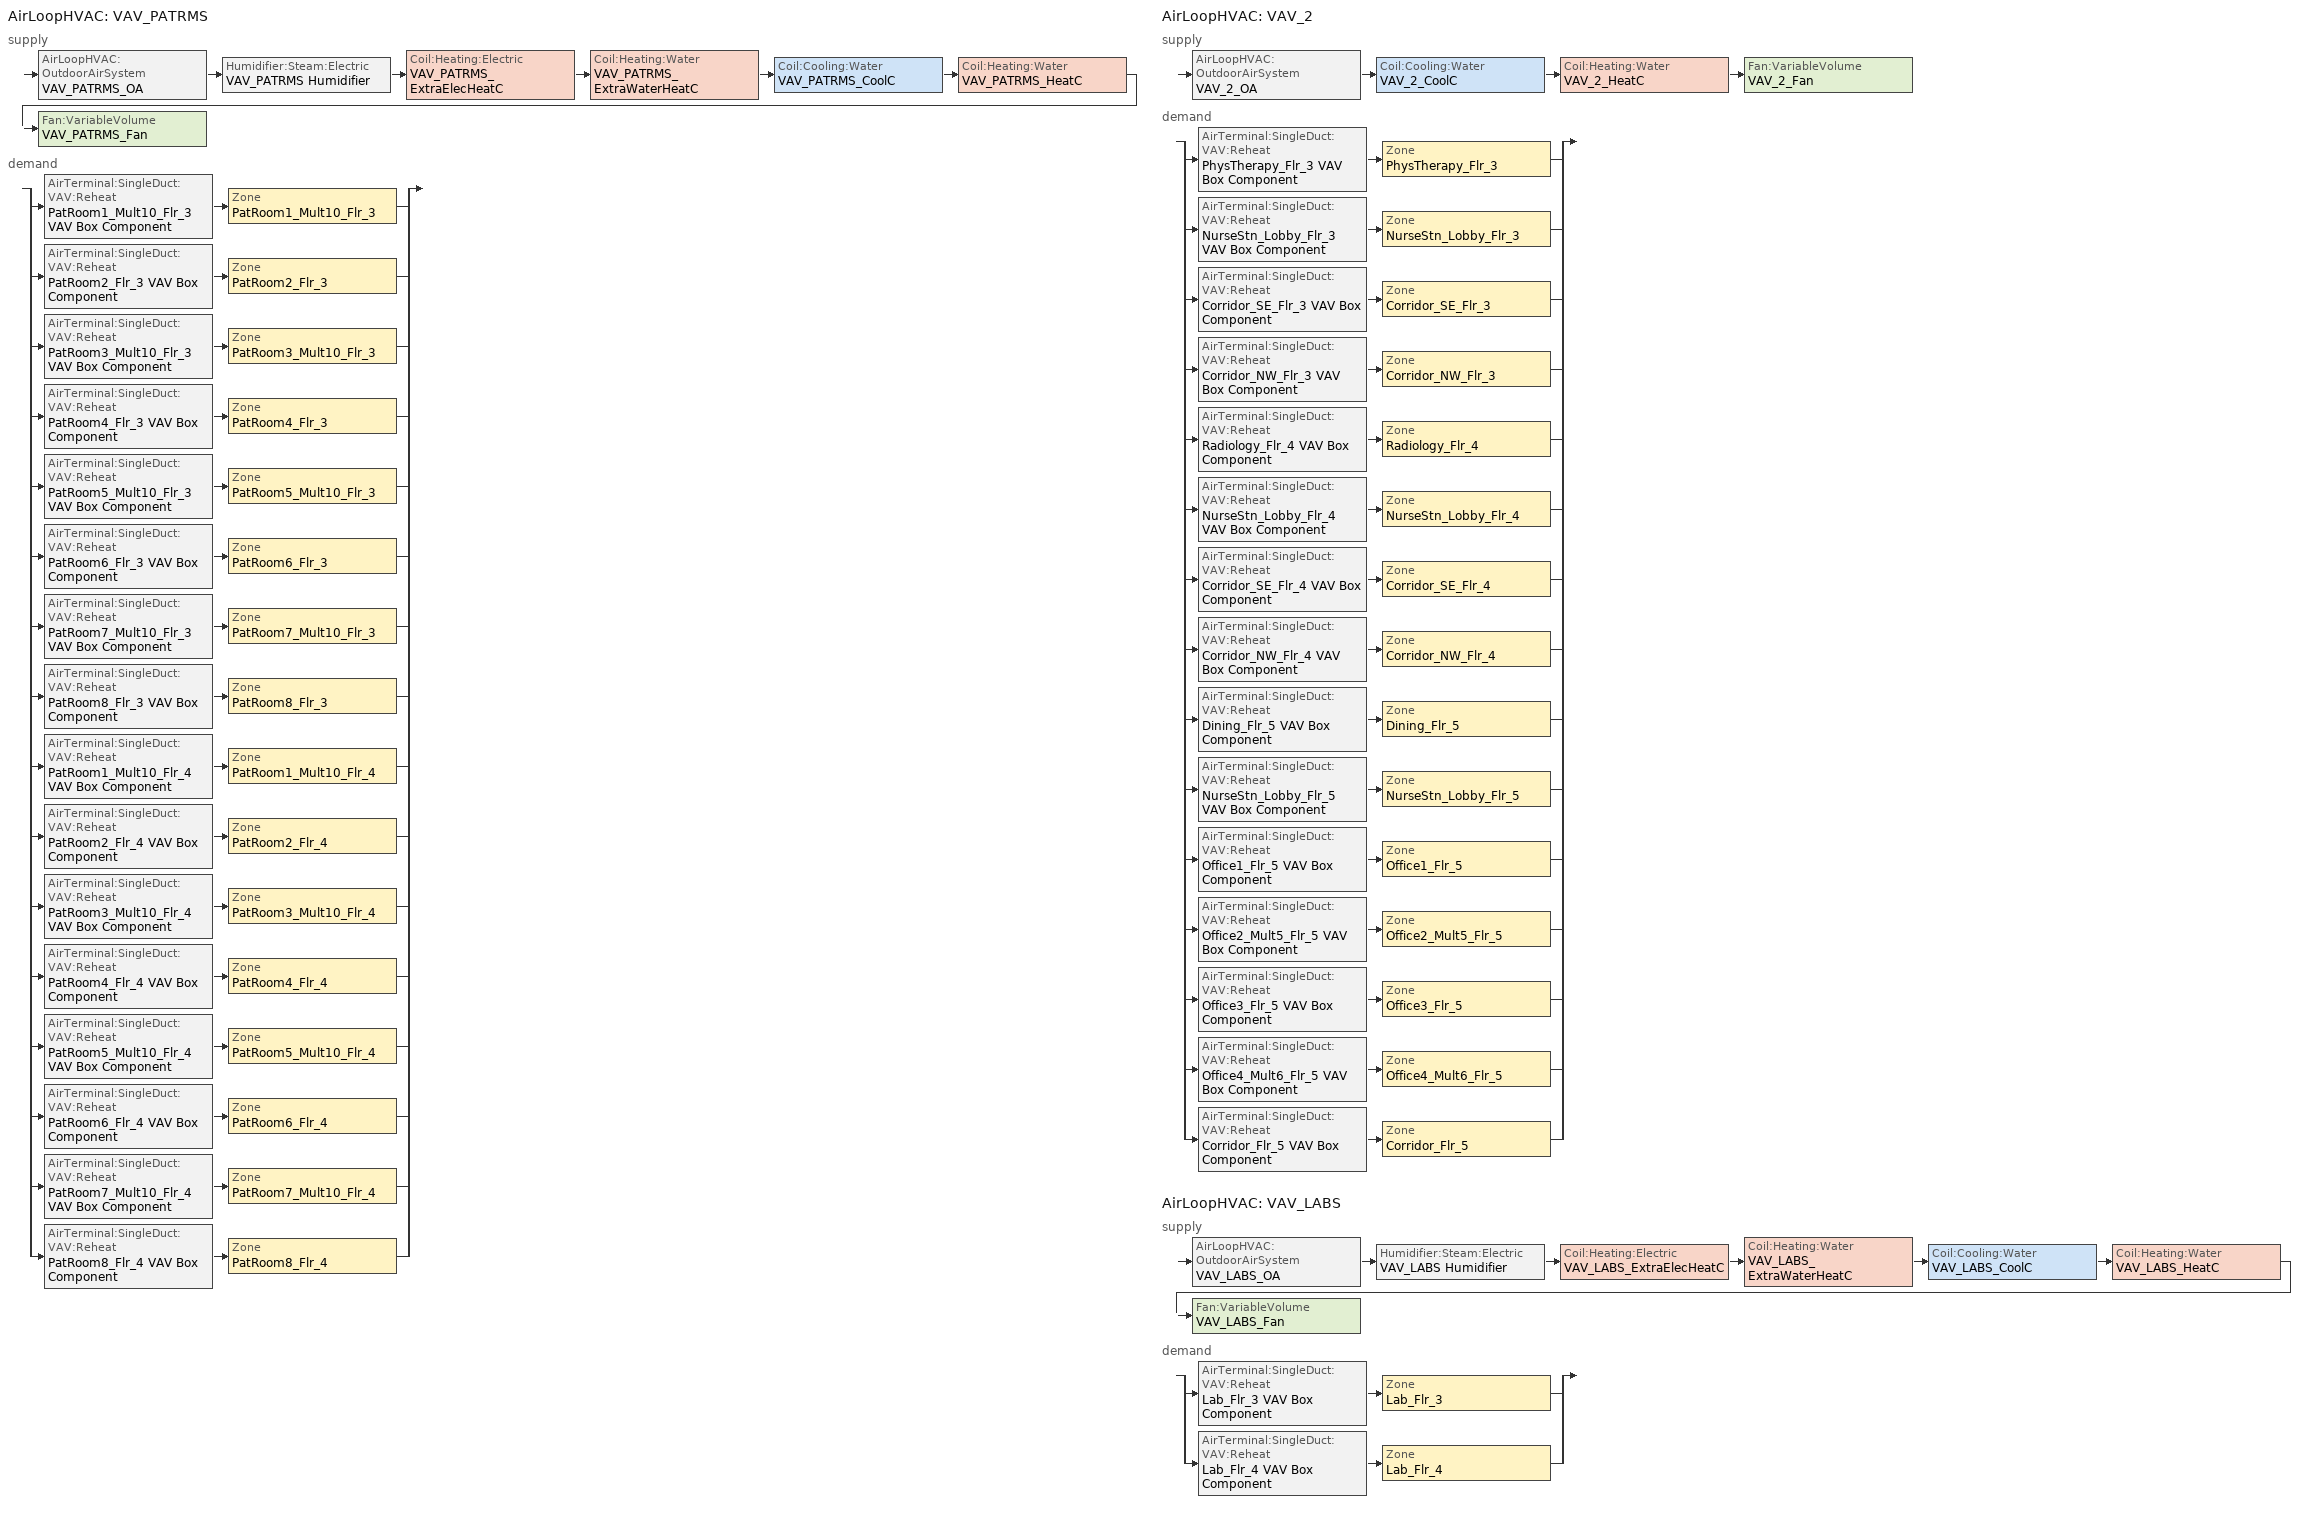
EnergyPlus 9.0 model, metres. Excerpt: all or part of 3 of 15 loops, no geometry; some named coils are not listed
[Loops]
AirLoopHVAC 'VAV_PATRMS'
 supply: AirLoopHVAC:OutdoorAirSystem 'VAV_PATRMS_OA' > Humidifier:Steam:Electric 'VAV_PATRMS Humidifier' > Coil:Heating:Electric 'VAV_PATRMS_ExtraElecHeatC' > Coil:Heating:Water 'VAV_PATRMS_ExtraWaterHeatC' > Coil:Cooling:Water 'VAV_PATRMS_CoolC' > Coil:Heating:Water 'VAV_PATRMS_HeatC' > Fan:VariableVolume 'VAV_PATRMS_Fan'
 demand: split
  | AirTerminal:SingleDuct:VAV:Reheat 'PatRoom1_Mult10_Flr_3 VAV Box Component' > Zone 'PatRoom1_Mult10_Flr_3'
  | AirTerminal:SingleDuct:VAV:Reheat 'PatRoom2_Flr_3 VAV Box Component' > Zone 'PatRoom2_Flr_3'
  | AirTerminal:SingleDuct:VAV:Reheat 'PatRoom3_Mult10_Flr_3 VAV Box Component' > Zone 'PatRoom3_Mult10_Flr_3'
  | AirTerminal:SingleDuct:VAV:Reheat 'PatRoom4_Flr_3 VAV Box Component' > Zone 'PatRoom4_Flr_3'
  | AirTerminal:SingleDuct:VAV:Reheat 'PatRoom5_Mult10_Flr_3 VAV Box Component' > Zone 'PatRoom5_Mult10_Flr_3'
  | AirTerminal:SingleDuct:VAV:Reheat 'PatRoom6_Flr_3 VAV Box Component' > Zone 'PatRoom6_Flr_3'
  | AirTerminal:SingleDuct:VAV:Reheat 'PatRoom7_Mult10_Flr_3 VAV Box Component' > Zone 'PatRoom7_Mult10_Flr_3'
  | AirTerminal:SingleDuct:VAV:Reheat 'PatRoom8_Flr_3 VAV Box Component' > Zone 'PatRoom8_Flr_3'
  | AirTerminal:SingleDuct:VAV:Reheat 'PatRoom1_Mult10_Flr_4 VAV Box Component' > Zone 'PatRoom1_Mult10_Flr_4'
  | AirTerminal:SingleDuct:VAV:Reheat 'PatRoom2_Flr_4 VAV Box Component' > Zone 'PatRoom2_Flr_4'
  | AirTerminal:SingleDuct:VAV:Reheat 'PatRoom3_Mult10_Flr_4 VAV Box Component' > Zone 'PatRoom3_Mult10_Flr_4'
  | AirTerminal:SingleDuct:VAV:Reheat 'PatRoom4_Flr_4 VAV Box Component' > Zone 'PatRoom4_Flr_4'
  | AirTerminal:SingleDuct:VAV:Reheat 'PatRoom5_Mult10_Flr_4 VAV Box Component' > Zone 'PatRoom5_Mult10_Flr_4'
  | AirTerminal:SingleDuct:VAV:Reheat 'PatRoom6_Flr_4 VAV Box Component' > Zone 'PatRoom6_Flr_4'
  | AirTerminal:SingleDuct:VAV:Reheat 'PatRoom7_Mult10_Flr_4 VAV Box Component' > Zone 'PatRoom7_Mult10_Flr_4'
  | AirTerminal:SingleDuct:VAV:Reheat 'PatRoom8_Flr_4 VAV Box Component' > Zone 'PatRoom8_Flr_4'
AirLoopHVAC 'VAV_2'
 supply: AirLoopHVAC:OutdoorAirSystem 'VAV_2_OA' > Coil:Cooling:Water 'VAV_2_CoolC' > Coil:Heating:Water 'VAV_2_HeatC' > Fan:VariableVolume 'VAV_2_Fan'
 demand: split
  | AirTerminal:SingleDuct:VAV:Reheat 'PhysTherapy_Flr_3 VAV Box Component' > Zone 'PhysTherapy_Flr_3'
  | AirTerminal:SingleDuct:VAV:Reheat 'NurseStn_Lobby_Flr_3 VAV Box Component' > Zone 'NurseStn_Lobby_Flr_3'
  | AirTerminal:SingleDuct:VAV:Reheat 'Corridor_SE_Flr_3 VAV Box Component' > Zone 'Corridor_SE_Flr_3'
  | AirTerminal:SingleDuct:VAV:Reheat 'Corridor_NW_Flr_3 VAV Box Component' > Zone 'Corridor_NW_Flr_3'
  | AirTerminal:SingleDuct:VAV:Reheat 'Radiology_Flr_4 VAV Box Component' > Zone 'Radiology_Flr_4'
  | AirTerminal:SingleDuct:VAV:Reheat 'NurseStn_Lobby_Flr_4 VAV Box Component' > Zone 'NurseStn_Lobby_Flr_4'
  | AirTerminal:SingleDuct:VAV:Reheat 'Corridor_SE_Flr_4 VAV Box Component' > Zone 'Corridor_SE_Flr_4'
  | AirTerminal:SingleDuct:VAV:Reheat 'Corridor_NW_Flr_4 VAV Box Component' > Zone 'Corridor_NW_Flr_4'
  | AirTerminal:SingleDuct:VAV:Reheat 'Dining_Flr_5 VAV Box Component' > Zone 'Dining_Flr_5'
  | AirTerminal:SingleDuct:VAV:Reheat 'NurseStn_Lobby_Flr_5 VAV Box Component' > Zone 'NurseStn_Lobby_Flr_5'
  | AirTerminal:SingleDuct:VAV:Reheat 'Office1_Flr_5 VAV Box Component' > Zone 'Office1_Flr_5'
  | AirTerminal:SingleDuct:VAV:Reheat 'Office2_Mult5_Flr_5 VAV Box Component' > Zone 'Office2_Mult5_Flr_5'
  | AirTerminal:SingleDuct:VAV:Reheat 'Office3_Flr_5 VAV Box Component' > Zone 'Office3_Flr_5'
  | AirTerminal:SingleDuct:VAV:Reheat 'Office4_Mult6_Flr_5 VAV Box Component' > Zone 'Office4_Mult6_Flr_5'
  | AirTerminal:SingleDuct:VAV:Reheat 'Corridor_Flr_5 VAV Box Component' > Zone 'Corridor_Flr_5'
AirLoopHVAC 'VAV_LABS'
 supply: AirLoopHVAC:OutdoorAirSystem 'VAV_LABS_OA' > Humidifier:Steam:Electric 'VAV_LABS Humidifier' > Coil:Heating:Electric 'VAV_LABS_ExtraElecHeatC' > Coil:Heating:Water 'VAV_LABS_ExtraWaterHeatC' > Coil:Cooling:Water 'VAV_LABS_CoolC' > Coil:Heating:Water 'VAV_LABS_HeatC' > Fan:VariableVolume 'VAV_LABS_Fan'
 demand: split
  | AirTerminal:SingleDuct:VAV:Reheat 'Lab_Flr_3 VAV Box Component' > Zone 'Lab_Flr_3'
  | AirTerminal:SingleDuct:VAV:Reheat 'Lab_Flr_4 VAV Box Component' > Zone 'Lab_Flr_4'
[Sizing:Zone] Zone Cooling Design Supply Air Temperature Input Method=SupplyAirTemperature; Zone Cooling Design Supply Air Temperature {C}=12.8; Zone Heating Design Supply Air Temperature Input Method=SupplyAirTemperature; Zone Heating Design Supply Air Temperature {C}=40; Zone Cooling Design Supply Air Humidity Ratio {kgWater/kgDryAir}=0.0085; Zone Heating Design Supply Air Humidity Ratio {kgWater/kgDryAir}=0.008; Cooling Design Air Flow Rate {m3/s}=0; Cooling Minimum Air Flow {m3/s}=0; Cooling Minimum Air Flow Fraction=0; Heating Design Air Flow Method=DesignDay; Heating Design Air Flow Rate {m3/s}=0
Name | Design Specification Outdoor Air Object | Cooling Design Air Flow Method | Cooling Minimum Air Flow per Zone Floor Area {m3/s-m2} | Design Specification Zone Air Distribution Object
PatRoom1_Mult10_Flr_3 | SZ DSOA PatRoom1_Mult10_Flr_3 | DesignDayWithLimit | 0.00711111
PatRoom2_Flr_3 | SZ DSOA PatRoom2_Flr_3 | DesignDayWithLimit | 0.00711111
PatRoom3_Mult10_Flr_3 | SZ DSOA PatRoom3_Mult10_Flr_3 | DesignDayWithLimit | 0.00711111
PatRoom4_Flr_3 | SZ DSOA PatRoom4_Flr_3 | DesignDayWithLimit | 0.00711111
PatRoom5_Mult10_Flr_3 | SZ DSOA PatRoom5_Mult10_Flr_3 | DesignDayWithLimit | 0.00711111
PhysTherapy_Flr_3 | SZ DSOA PhysTherapy_Flr_3 | DesignDay |  | VAV_Zone_AirDistribution
PatRoom6_Flr_3 | SZ DSOA PatRoom6_Flr_3 | DesignDayWithLimit | 0.00711111
PatRoom7_Mult10_Flr_3 | SZ DSOA PatRoom7_Mult10_Flr_3 | DesignDayWithLimit | 0.00711111
PatRoom8_Flr_3 | SZ DSOA PatRoom8_Flr_3 | DesignDayWithLimit | 0.00711111
NurseStn_Lobby_Flr_3 | SZ DSOA NurseStn_Lobby_Flr_3 | DesignDay |  | VAV_Zone_AirDistribution
Lab_Flr_3 | SZ DSOA Lab_Flr_3 | DesignDay
Corridor_SE_Flr_3 | SZ DSOA Corridor_SE_Flr_3 | DesignDay |  | VAV_Zone_AirDistribution
Corridor_NW_Flr_3 | SZ DSOA Corridor_NW_Flr_3 | DesignDay |  | VAV_Zone_AirDistribution
PatRoom1_Mult10_Flr_4 | SZ DSOA PatRoom1_Mult10_Flr_4 | DesignDayWithLimit | 0.00711111
PatRoom2_Flr_4 | SZ DSOA PatRoom2_Flr_4 | DesignDayWithLimit | 0.00711111
PatRoom3_Mult10_Flr_4 | SZ DSOA PatRoom3_Mult10_Flr_4 | DesignDayWithLimit | 0.00711111
PatRoom4_Flr_4 | SZ DSOA PatRoom4_Flr_4 | DesignDayWithLimit | 0.00711111
PatRoom5_Mult10_Flr_4 | SZ DSOA PatRoom5_Mult10_Flr_4 | DesignDayWithLimit | 0.00711111
Radiology_Flr_4 | SZ DSOA Radiology_Flr_4 | DesignDay |  | VAV_Zone_AirDistribution
PatRoom6_Flr_4 | SZ DSOA PatRoom6_Flr_4 | DesignDayWithLimit | 0.00711111
PatRoom7_Mult10_Flr_4 | SZ DSOA PatRoom7_Mult10_Flr_4 | DesignDayWithLimit | 0.00711111
PatRoom8_Flr_4 | SZ DSOA PatRoom8_Flr_4 | DesignDayWithLimit | 0.00711111
NurseStn_Lobby_Flr_4 | SZ DSOA NurseStn_Lobby_Flr_4 | DesignDay |  | VAV_Zone_AirDistribution
Lab_Flr_4 | SZ DSOA Lab_Flr_4 | DesignDay
Corridor_SE_Flr_4 | SZ DSOA Corridor_SE_Flr_4 | DesignDay |  | VAV_Zone_AirDistribution
Corridor_NW_Flr_4 | SZ DSOA Corridor_NW_Flr_4 | DesignDay |  | VAV_Zone_AirDistribution
Dining_Flr_5 | SZ DSOA Dining_Flr_5 | DesignDay |  | VAV_Zone_AirDistribution
NurseStn_Lobby_Flr_5 | SZ DSOA NurseStn_Lobby_Flr_5 | DesignDay |  | VAV_Zone_AirDistribution
Office1_Flr_5 | SZ DSOA Office1_Flr_5 | DesignDay |  | VAV_Zone_AirDistribution
Office2_Mult5_Flr_5 | SZ DSOA Office2_Mult5_Flr_5 | DesignDay |  | VAV_Zone_AirDistribution
Office3_Flr_5 | SZ DSOA Office3_Flr_5 | DesignDay |  | VAV_Zone_AirDistribution
Office4_Mult6_Flr_5 | SZ DSOA Office4_Mult6_Flr_5 | DesignDay |  | VAV_Zone_AirDistribution
Corridor_Flr_5 | SZ DSOA Corridor_Flr_5 | DesignDay |  | VAV_Zone_AirDistribution
[DesignSpecification:OutdoorAir]
Name | Outdoor Air Method | Outdoor Air Flow per Zone Floor Area {m3/s-m2} | Outdoor Air Flow per Zone {m3/s} | Outdoor Air Flow per Person {m3/s-person}
SZ DSOA PatRoom1_Mult10_Flr_3; SZ DSOA PatRoom2_Flr_3; SZ DSOA PatRoom3_Mult10_Flr_3; SZ DSOA PatRoom4_Flr_3; SZ DSOA PatRoom5_Mult10_Flr_3; SZ DSOA PatRoom6_Flr_3; SZ DSOA PatRoom7_Mult10_Flr_3; SZ DSOA PatRoom8_Flr_3; SZ DSOA PatRoom1_Mult10_Flr_4; SZ DSOA PatRoom2_Flr_4; SZ DSOA PatRoom3_Mult10_Flr_4; SZ DSOA PatRoom4_Flr_4; SZ DSOA PatRoom5_Mult10_Flr_4; SZ DSOA PatRoom6_Flr_4; SZ DSOA PatRoom7_Mult10_Flr_4; SZ DSOA PatRoom8_Flr_4 | Flow/Area | 0.00237024 | 0
SZ DSOA PhysTherapy_Flr_3; SZ DSOA Radiology_Flr_4 | Flow/Area | 0.000380976 | 0
SZ DSOA NurseStn_Lobby_Flr_3; SZ DSOA NurseStn_Lobby_Flr_4; SZ DSOA NurseStn_Lobby_Flr_5 | Flow/Area | 0.000338645 | 0
SZ DSOA Lab_Flr_3; SZ DSOA Lab_Flr_4 | Flow/Area | 0.00116833 | 0
SZ DSOA Corridor_SE_Flr_3; SZ DSOA Corridor_NW_Flr_3; SZ DSOA Corridor_SE_Flr_4; SZ DSOA Corridor_NW_Flr_4; SZ DSOA Corridor_Flr_5 | Flow/Area | 0.000304781 | 0
SZ DSOA Dining_Flr_5 | Flow/Area | 0.00129532 | 0
SZ DSOA Office1_Flr_5; SZ DSOA Office2_Mult5_Flr_5; SZ DSOA Office3_Flr_5; SZ DSOA Office4_Mult6_Flr_5 | Flow/Area | 0.00048257 | 0
CM DSOA Phystherapy_Flr_3; CM DSOA Radiology_Flr_4 | Sum | 0.000380976 |  | 1e-08
CM DSOA Nursestn_Lobby_Flr_3; CM DSOA Nursestn_Lobby_Flr_4; CM DSOA Nursestn_Lobby_Flr_5 | Sum | 0.000338645 |  | 1e-08
CM DSOA Corridor_Se_Flr_3; CM DSOA Corridor_Nw_Flr_3; CM DSOA Corridor_Se_Flr_4; CM DSOA Corridor_Nw_Flr_4; CM DSOA Corridor_Flr_5 | Sum | 0.000304781 |  | 1e-08
CM DSOA Dining_Flr_5 | Sum | 0.00129532 |  | 1e-08
CM DSOA Office1_Flr_5; CM DSOA Office2_Mult5_Flr_5; CM DSOA Office3_Flr_5; CM DSOA Office4_Mult6_Flr_5 | Sum | 0.00048257 |  | 1e-08
[DesignSpecification:ZoneAirDistribution] Zone Air Distribution Effectiveness in Cooling Mode=1; Zone Air Distribution Effectiveness in Heating Mode=1
Name | Minimum Zone Ventilation Efficiency
VAV_Zone_AirDistribution | 0.6
CM DSZAD Phystherapy_Flr_3; CM DSZAD Nursestn_Lobby_Flr_3; CM DSZAD Corridor_Se_Flr_3; CM DSZAD Corridor_Nw_Flr_3; CM DSZAD Radiology_Flr_4; CM DSZAD Nursestn_Lobby_Flr_4; CM DSZAD Corridor_Se_Flr_4; CM DSZAD Corridor_Nw_Flr_4; CM DSZAD Dining_Flr_5; CM DSZAD Nursestn_Lobby_Flr_5; CM DSZAD Office1_Flr_5; CM DSZAD Office2_Mult5_Flr_5; CM DSZAD Office3_Flr_5; CM DSZAD Office4_Mult6_Flr_5; CM DSZAD Corridor_Flr_5
[Sizing:System] Type of Load to Size On=Sensible; Preheat Design Temperature {C}=7; Preheat Design Humidity Ratio {kgWater/kgDryAir}=0.008; Precool Design Temperature {C}=12.8; Precool Design Humidity Ratio {kgWater/kgDryAir}=0.008; Central Cooling Design Supply Air Temperature {C}=12.8; Central Heating Design Supply Air Temperature {C}=12.8; 100% Outdoor Air in Cooling=No; 100% Outdoor Air in Heating=No; Central Cooling Design Supply Air Humidity Ratio {kgWater/kgDryAir}=0.0085; Central Heating Design Supply Air Humidity Ratio {kgWater/kgDryAir}=0.008; Cooling Supply Air Flow Rate Method=DesignDay; Cooling Supply Air Flow Rate {m3/s}=0; Heating Supply Air Flow Rate Method=DesignDay; Heating Supply Air Flow Rate {m3/s}=0; System Outdoor Air Method=ZoneSum
Name | Design Outdoor Air Flow Rate {m3/s} | Central Heating Maximum System Air Flow Ratio | Type of Zone Sum to Use
VAV_PATRMS | AUTOSIZE | 0.5 | NonCoincident
VAV_2 | 4.4794 | 0.3 | Coincident
VAV_LABS | AUTOSIZE | 1 | NonCoincident
[AirLoopHVAC] Design Supply Air Flow Rate {m3/s}=AUTOSIZE
VAV_PATRMS; VAV_2; VAV_LABS
[SetpointManager:OutdoorAirReset]
VAV_2 Supply Air Temperature Manager: Control Variable=Temperature; Setpoint at Outdoor Low Temperature {C}=15.6; Outdoor Low Temperature {C}=10; Setpoint at Outdoor High Temperature {C}=12.8; Outdoor High Temperature {C}=21.1; Setpoint Node or NodeList=VAV_2 Supply Equipment Outlet Node
[SetpointManager:MixedAir] Control Variable=Temperature
Name | Setpoint Node or NodeList
VAV_PATRMS_ExtraElecHeatC Air Temp Manager | VAV_PATRMS ExtraElecHeatC-VAV_PATRMS_ExtraWaterHeatCNode
VAV_PATRMS_ExtraWaterHeatC Air Temp Manager | VAV_PATRMS ExtraWaterHeatC-VAV_PATRMS_CoolCNode
VAV_LABS_ExtraElecHeatC Air Temp Manager | VAV_LABS ExtraElecHeatC-VAV_LABS_ExtraWaterHeatCNode
VAV_LABS_ExtraWaterHeatC Air Temp Manager | VAV_LABS ExtraWaterHeatC-VAV_LABS_CoolCNode
VAV_PATRMS_CoolC SAT Manager | VAV_PATRMS_CoolC-VAV_PATRMS_HeatCNode
VAV_PATRMS_OAMixed Air Temp Manager | VAV_PATRMS_OA-VAV_PATRMS HumidifierNode
VAV_2_CoolC SAT Manager | VAV_2_CoolC-VAV_2_HeatCNode
VAV_2_HeatC SAT Manager | VAV_2_HeatC-VAV_2_FanNode
VAV_2_OAMixed Air Temp Manager | VAV_2_OA-VAV_2_CoolCNode
VAV_LABS_CoolC SAT Manager | VAV_LABS_CoolC-VAV_LABS_HeatCNode
VAV_LABS_OAMixed Air Temp Manager | VAV_LABS_OA-VAV_LABS HumidifierNode
[SetpointManager:MultiZone:Humidity:Minimum]
Name | HVAC Air Loop | Setpoint Node or NodeList
VAV_PATRMS Humidifier HUMRAT setpoint | VAV_PATRMS | VAV_PATRMS Humidifier-VAV_PATRMS_ExtraElecHeatCNode
VAV_LABS Humidifier HUMRAT setpoint | VAV_LABS | VAV_LABS Humidifier-VAV_LABS_ExtraElecHeatCNode
[SetpointManager:MultiZone:Humidity:Maximum]
Name | HVAC Air Loop | Setpoint Node or NodeList
VAV_PATRMS_CoolC HUMRAT setpoint | VAV_PATRMS | VAV_PATRMS_CoolC-VAV_PATRMS_HeatCNode
VAV_LABS_CoolC HUMRAT setpoint | VAV_LABS | VAV_LABS_CoolC-VAV_LABS_HeatCNode
[Controller:WaterCoil] Actuator Variable=Flow; Maximum Actuated Flow {m3/s}=AUTOSIZE; Minimum Actuated Flow {m3/s}=0
Name | Control Variable | Action | Controller Convergence Tolerance {deltaC}
VAV_PATRMS_ExtraWaterHeatC_Controller; VAV_LABS_ExtraWaterHeatC_Controller; VAV_PATRMS_HeatC_Controller; VAV_2_HeatC_Controller; VAV_LABS_HeatC_Controller | Temperature | Normal | 0.0001
VAV_PATRMS_CoolC_Controller; VAV_LABS_CoolC_Controller | TemperatureAndHumidityRatio | Reverse
VAV_2_CoolC_Controller | Temperature | Reverse
[Controller:OutdoorAir] Maximum Outdoor Air Flow Rate {m3/s}=AUTOSIZE; Economizer Control Action Type=ModulateFlow; Lockout Type,                !- Lockout Type=LockoutWithHeating; Minimum Limit Type=FixedMinimum; Minimum Outdoor Air Schedule=MinOA_Sched
Name | Minimum Outdoor Air Flow Rate {m3/s} | Economizer Control Type | Minimum Fraction of Outdoor Air Schedule | Minimum Outdoor Air Flow Rate {m3/s}                        !- Minimum Outdoor Air Flow Rate {m3/s} | Maximum Fraction of Outdoor Air Schedule | Mechanical Ventilation Controller
VAV_PATRMS_OA_Controller | AUTOSIZE | NoEconomizer | VAV_PATRMS_OAminOAFracSchedule
VAV_2_OA_Controller |  | DifferentialDryBulb | BLDG_OA_FRAC_SCH | 0 | VAV_2 Max OA Fraction | VAV_2_DCV
VAV_LABS_OA_Controller | AUTOSIZE | NoEconomizer | VAV_LABS_OAminOAFracSchedule
[Zone equipment]
PatRoom1_Mult10_Flr_3: PatRoom1_Mult10_Flr_3 VAV Box Component
PatRoom2_Flr_3: PatRoom2_Flr_3 VAV Box Component
PatRoom3_Mult10_Flr_3: PatRoom3_Mult10_Flr_3 VAV Box Component
PatRoom4_Flr_3: PatRoom4_Flr_3 VAV Box Component
PatRoom5_Mult10_Flr_3: PatRoom5_Mult10_Flr_3 VAV Box Component
PhysTherapy_Flr_3: PhysTherapy_Flr_3 VAV Box Component
PatRoom6_Flr_3: PatRoom6_Flr_3 VAV Box Component
PatRoom7_Mult10_Flr_3: PatRoom7_Mult10_Flr_3 VAV Box Component
PatRoom8_Flr_3: PatRoom8_Flr_3 VAV Box Component
NurseStn_Lobby_Flr_3: NurseStn_Lobby_Flr_3 VAV Box Component
Lab_Flr_3: Lab_Flr_3 VAV Box Component
Corridor_SE_Flr_3: Corridor_SE_Flr_3 VAV Box Component
Corridor_NW_Flr_3: Corridor_NW_Flr_3 VAV Box Component
PatRoom1_Mult10_Flr_4: PatRoom1_Mult10_Flr_4 VAV Box Component
PatRoom2_Flr_4: PatRoom2_Flr_4 VAV Box Component
PatRoom3_Mult10_Flr_4: PatRoom3_Mult10_Flr_4 VAV Box Component
PatRoom4_Flr_4: PatRoom4_Flr_4 VAV Box Component
PatRoom5_Mult10_Flr_4: PatRoom5_Mult10_Flr_4 VAV Box Component
Radiology_Flr_4: Radiology_Flr_4 VAV Box Component
PatRoom6_Flr_4: PatRoom6_Flr_4 VAV Box Component
PatRoom7_Mult10_Flr_4: PatRoom7_Mult10_Flr_4 VAV Box Component
PatRoom8_Flr_4: PatRoom8_Flr_4 VAV Box Component
NurseStn_Lobby_Flr_4: NurseStn_Lobby_Flr_4 VAV Box Component
Lab_Flr_4: Lab_Flr_4 VAV Box Component
Corridor_SE_Flr_4: Corridor_SE_Flr_4 VAV Box Component
Corridor_NW_Flr_4: Corridor_NW_Flr_4 VAV Box Component
Dining_Flr_5: Dining_Flr_5 Dummy Exhaust Fan, Dining_Flr_5 VAV Box Component
NurseStn_Lobby_Flr_5: NurseStn_Lobby_Flr_5 Dummy Exhaust Fan, NurseStn_Lobby_Flr_5 VAV Box Component
Office1_Flr_5: Office1_Flr_5 Dummy Exhaust Fan, Office1_Flr_5 VAV Box Component
Office2_Mult5_Flr_5: Office2_Mult5_Flr_5 Dummy Exhaust Fan, Office2_Mult5_Flr_5 VAV Box Component
Office3_Flr_5: Office3_Flr_5 Dummy Exhaust Fan, Office3_Flr_5 VAV Box Component
Office4_Mult6_Flr_5: Office4_Mult6_Flr_5 Dummy Exhaust Fan, Office4_Mult6_Flr_5 VAV Box Component
Corridor_Flr_5: Corridor_Flr_5 Dummy Exhaust Fan, Corridor_Flr_5 VAV Box Component
[AirTerminal:SingleDuct:VAV:Reheat] Availability Schedule=ALWAYS_ON; Maximum Air Flow Rate {m3/s}=AUTOSIZE; Zone Minimum Air Flow Input Method=Constant; Maximum Hot Water or Steam Flow Rate {m3/s}=AUTOSIZE; Minimum Hot Water or Steam Flow Rate {m3/s}=0; Convergence Tolerance=0.001; Damper Heating Action=ReverseWithLimits; Maximum Flow Fraction During Reheat=0.5; Maximum Reheat Air Temperature {C}=40
Name | Constant Minimum Air Flow Fraction | Reheat Coil
PatRoom1_Mult10_Flr_3 VAV Box Component | 0.5 | PatRoom1_Mult10_Flr_3 VAV Box Reheat Coil
PatRoom2_Flr_3 VAV Box Component | 0.5 | PatRoom2_Flr_3 VAV Box Reheat Coil
PatRoom3_Mult10_Flr_3 VAV Box Component | 0.5 | PatRoom3_Mult10_Flr_3 VAV Box Reheat Coil
PatRoom4_Flr_3 VAV Box Component | 0.5 | PatRoom4_Flr_3 VAV Box Reheat Coil
PatRoom5_Mult10_Flr_3 VAV Box Component | 0.5 | PatRoom5_Mult10_Flr_3 VAV Box Reheat Coil
PatRoom6_Flr_3 VAV Box Component | 0.5 | PatRoom6_Flr_3 VAV Box Reheat Coil
PatRoom7_Mult10_Flr_3 VAV Box Component | 0.5 | PatRoom7_Mult10_Flr_3 VAV Box Reheat Coil
PatRoom8_Flr_3 VAV Box Component | 0.5 | PatRoom8_Flr_3 VAV Box Reheat Coil
Lab_Flr_3 VAV Box Component | 1 | Lab_Flr_3 VAV Box Reheat Coil
PatRoom1_Mult10_Flr_4 VAV Box Component | 0.5 | PatRoom1_Mult10_Flr_4 VAV Box Reheat Coil
PatRoom2_Flr_4 VAV Box Component | 0.5 | PatRoom2_Flr_4 VAV Box Reheat Coil
PatRoom3_Mult10_Flr_4 VAV Box Component | 0.5 | PatRoom3_Mult10_Flr_4 VAV Box Reheat Coil
PatRoom4_Flr_4 VAV Box Component | 0.5 | PatRoom4_Flr_4 VAV Box Reheat Coil
PatRoom5_Mult10_Flr_4 VAV Box Component | 0.5 | PatRoom5_Mult10_Flr_4 VAV Box Reheat Coil
PatRoom6_Flr_4 VAV Box Component | 0.5 | PatRoom6_Flr_4 VAV Box Reheat Coil
PatRoom7_Mult10_Flr_4 VAV Box Component | 0.5 | PatRoom7_Mult10_Flr_4 VAV Box Reheat Coil
PatRoom8_Flr_4 VAV Box Component | 0.5 | PatRoom8_Flr_4 VAV Box Reheat Coil
Lab_Flr_4 VAV Box Component | 1 | Lab_Flr_4 VAV Box Reheat Coil
PhysTherapy_Flr_3 VAV Box Component | 0.271 | PhysTherapy_Flr_3 VAV Box Reheat Coil
NurseStn_Lobby_Flr_3 VAV Box Component | 0.303 | NurseStn_Lobby_Flr_3 VAV Box Reheat Coil
Corridor_SE_Flr_3 VAV Box Component | 0.576 | Corridor_SE_Flr_3 VAV Box Reheat Coil
Corridor_NW_Flr_3 VAV Box Component | 0.574 | Corridor_NW_Flr_3 VAV Box Reheat Coil
Radiology_Flr_4 VAV Box Component | 0.068 | Radiology_Flr_4 VAV Box Reheat Coil
NurseStn_Lobby_Flr_4 VAV Box Component | 0.282 | NurseStn_Lobby_Flr_4 VAV Box Reheat Coil
Corridor_SE_Flr_4 VAV Box Component | 0.509 | Corridor_SE_Flr_4 VAV Box Reheat Coil
Corridor_NW_Flr_4 VAV Box Component | 0.512 | Corridor_NW_Flr_4 VAV Box Reheat Coil
Dining_Flr_5 VAV Box Component | 0.758 | Dining_Flr_5 VAV Box Reheat Coil
NurseStn_Lobby_Flr_5 VAV Box Component | 0.23 | NurseStn_Lobby_Flr_5 VAV Box Reheat Coil
Office1_Flr_5 VAV Box Component | 0.229 | Office1_Flr_5 VAV Box Reheat Coil
Office2_Mult5_Flr_5 VAV Box Component | 0.298 | Office2_Mult5_Flr_5 VAV Box Reheat Coil
Office3_Flr_5 VAV Box Component | 0.193 | Office3_Flr_5 VAV Box Reheat Coil
Office4_Mult6_Flr_5 VAV Box Component | 0.173 | Office4_Mult6_Flr_5 VAV Box Reheat Coil
Corridor_Flr_5 VAV Box Component | 0.349 | Corridor_Flr_5 VAV Box Reheat Coil
[ZoneControl:Thermostat] Control Type Schedule=Dual Zone Control Type Sched
Name | Zone or ZoneList | Control 1
PatRoom1_Mult10_Flr_3 Thermostat | PatRoom1_Mult10_Flr_3 | PatRoom1_Mult10_Flr_3 DualSPSched
PatRoom2_Flr_3 Thermostat | PatRoom2_Flr_3 | PatRoom2_Flr_3 DualSPSched
PatRoom3_Mult10_Flr_3 Thermostat | PatRoom3_Mult10_Flr_3 | PatRoom3_Mult10_Flr_3 DualSPSched
PatRoom4_Flr_3 Thermostat | PatRoom4_Flr_3 | PatRoom4_Flr_3 DualSPSched
PatRoom5_Mult10_Flr_3 Thermostat | PatRoom5_Mult10_Flr_3 | PatRoom5_Mult10_Flr_3 DualSPSched
PhysTherapy_Flr_3 Thermostat | PhysTherapy_Flr_3 | PhysTherapy_Flr_3 DualSPSched
PatRoom6_Flr_3 Thermostat | PatRoom6_Flr_3 | PatRoom6_Flr_3 DualSPSched
PatRoom7_Mult10_Flr_3 Thermostat | PatRoom7_Mult10_Flr_3 | PatRoom7_Mult10_Flr_3 DualSPSched
PatRoom8_Flr_3 Thermostat | PatRoom8_Flr_3 | PatRoom8_Flr_3 DualSPSched
NurseStn_Lobby_Flr_3 Thermostat | NurseStn_Lobby_Flr_3 | NurseStn_Lobby_Flr_3 DualSPSched
Lab_Flr_3 Thermostat | Lab_Flr_3 | Lab_Flr_3 DualSPSched
Corridor_SE_Flr_3 Thermostat | Corridor_SE_Flr_3 | Corridor_SE_Flr_3 DualSPSched
Corridor_NW_Flr_3 Thermostat | Corridor_NW_Flr_3 | Corridor_NW_Flr_3 DualSPSched
PatRoom1_Mult10_Flr_4 Thermostat | PatRoom1_Mult10_Flr_4 | PatRoom1_Mult10_Flr_4 DualSPSched
PatRoom2_Flr_4 Thermostat | PatRoom2_Flr_4 | PatRoom2_Flr_4 DualSPSched
PatRoom3_Mult10_Flr_4 Thermostat | PatRoom3_Mult10_Flr_4 | PatRoom3_Mult10_Flr_4 DualSPSched
PatRoom4_Flr_4 Thermostat | PatRoom4_Flr_4 | PatRoom4_Flr_4 DualSPSched
PatRoom5_Mult10_Flr_4 Thermostat | PatRoom5_Mult10_Flr_4 | PatRoom5_Mult10_Flr_4 DualSPSched
Radiology_Flr_4 Thermostat | Radiology_Flr_4 | Radiology_Flr_4 DualSPSched
PatRoom6_Flr_4 Thermostat | PatRoom6_Flr_4 | PatRoom6_Flr_4 DualSPSched
PatRoom7_Mult10_Flr_4 Thermostat | PatRoom7_Mult10_Flr_4 | PatRoom7_Mult10_Flr_4 DualSPSched
PatRoom8_Flr_4 Thermostat | PatRoom8_Flr_4 | PatRoom8_Flr_4 DualSPSched
NurseStn_Lobby_Flr_4 Thermostat | NurseStn_Lobby_Flr_4 | NurseStn_Lobby_Flr_4 DualSPSched
Lab_Flr_4 Thermostat | Lab_Flr_4 | Lab_Flr_4 DualSPSched
Corridor_SE_Flr_4 Thermostat | Corridor_SE_Flr_4 | Corridor_SE_Flr_4 DualSPSched
Corridor_NW_Flr_4 Thermostat | Corridor_NW_Flr_4 | Corridor_NW_Flr_4 DualSPSched
Dining_Flr_5 Thermostat | Dining_Flr_5 | Dining_Flr_5 DualSPSched
NurseStn_Lobby_Flr_5 Thermostat | NurseStn_Lobby_Flr_5 | NurseStn_Lobby_Flr_5 DualSPSched
Office1_Flr_5 Thermostat | Office1_Flr_5 | Office1_Flr_5 DualSPSched
Office2_Mult5_Flr_5 Thermostat | Office2_Mult5_Flr_5 | Office2_Mult5_Flr_5 DualSPSched
Office3_Flr_5 Thermostat | Office3_Flr_5 | Office3_Flr_5 DualSPSched
Office4_Mult6_Flr_5 Thermostat | Office4_Mult6_Flr_5 | Office4_Mult6_Flr_5 DualSPSched
Corridor_Flr_5 Thermostat | Corridor_Flr_5 | Corridor_Flr_5 DualSPSched
[ThermostatSetpoint:DualSetpoint] Heating Setpoint Temperature Schedule=HtgSetP_Sch; Cooling Setpoint Temperature Schedule=ClgSetP_Sch
PatRoom1_Mult10_Flr_3 DualSPSched; PatRoom2_Flr_3 DualSPSched; PatRoom3_Mult10_Flr_3 DualSPSched; PatRoom4_Flr_3 DualSPSched; PatRoom5_Mult10_Flr_3 DualSPSched; PhysTherapy_Flr_3 DualSPSched; PatRoom6_Flr_3 DualSPSched; PatRoom7_Mult10_Flr_3 DualSPSched; PatRoom8_Flr_3 DualSPSched; NurseStn_Lobby_Flr_3 DualSPSched; Lab_Flr_3 DualSPSched; Corridor_SE_Flr_3 DualSPSched; Corridor_NW_Flr_3 DualSPSched; PatRoom1_Mult10_Flr_4 DualSPSched; PatRoom2_Flr_4 DualSPSched; PatRoom3_Mult10_Flr_4 DualSPSched; PatRoom4_Flr_4 DualSPSched; PatRoom5_Mult10_Flr_4 DualSPSched; Radiology_Flr_4 DualSPSched; PatRoom6_Flr_4 DualSPSched; PatRoom7_Mult10_Flr_4 DualSPSched; PatRoom8_Flr_4 DualSPSched; NurseStn_Lobby_Flr_4 DualSPSched; Lab_Flr_4 DualSPSched; Corridor_SE_Flr_4 DualSPSched; Corridor_NW_Flr_4 DualSPSched; Dining_Flr_5 DualSPSched; NurseStn_Lobby_Flr_5 DualSPSched; Office1_Flr_5 DualSPSched; Office2_Mult5_Flr_5 DualSPSched; Office3_Flr_5 DualSPSched; Office4_Mult6_Flr_5 DualSPSched; Corridor_Flr_5 DualSPSched
[Coil:Cooling:Water] Availability Schedule=ALWAYS_ON; Design Water Flow Rate {m3/s}=AUTOSIZE; Design Air Flow Rate {m3/s}=AUTOSIZE; Design Inlet Water Temperature {C}=8.89; Design Inlet Air Temperature {C}=AUTOSIZE; Design Outlet Air Temperature {C}=AUTOSIZE; Design Inlet Air Humidity Ratio {kgWater/kgDryAir}=AUTOSIZE; Design Outlet Air Humidity Ratio {kgWater/kgDryAir}=AUTOSIZE; Type of Analysis=SimpleAnalysis; Heat Exchanger Configuration=CrossFlow
VAV_PATRMS_CoolC; VAV_2_CoolC; VAV_LABS_CoolC
[Coil:Heating:Water] Rated Inlet Water Temperature {C}=48.89; Rated Outlet Water Temperature {C}=35
Name | Availability Schedule | Performance Input Method | Rated Capacity {W} | Rated Inlet Air Temperature {C} | Rated Outlet Air Temperature {C} | Rated Ratio for Air and Water Convection | U-Factor Times Area Value {W/K} | Maximum Water Flow Rate {m3/s}
VAV_PATRMS_ExtraWaterHeatC | Patrms_ExtraWaterHeatC_Sch | NominalCapacity | autosize | 16.6 | 32.2 | 0.5
VAV_LABS_ExtraWaterHeatC | LABS_ExtraWaterHeatC_Sch | NominalCapacity | autosize | 16.6 | 32.2 | 0.5
VAV_PATRMS_HeatC; VAV_2_HeatC; VAV_LABS_HeatC | ALWAYS_ON | UFactorTimesAreaAndDesignWaterFlowRate | AUTOSIZE | 12.8 | 40 |  | AUTOSIZE | AUTOSIZE
[Coil:Heating:Electric] Efficiency=1; Nominal Capacity {W}=10000000
Name | Availability Schedule
VAV_PATRMS_ExtraElecHeatC | Patrms_ExtraElecHeatC_Sch
VAV_LABS_ExtraElecHeatC | LABS_ExtraElecHeatC_Sch
[Humidifier:Steam:Electric] Availability Schedule=ALWAYS_ON; Rated Capacity {m3/s}=3.72E-5; Rated Power {W}=100000; Rated Fan Power {W}=0; Standby Power {W}=0
VAV_PATRMS Humidifier; VAV_LABS Humidifier
[Fan:VariableVolume] Availability Schedule=HVACOperationSchd; Maximum Flow Rate {m3/s}=AUTOSIZE; Motor In Airstream Fraction=1; Fan Power Coefficient 5=0
Name | Fan Total Efficiency | Pressure Rise {Pa} | Fan Power Minimum Flow Rate Input Method | Fan Power Minimum Flow Fraction | Motor Efficiency | Fan Power Coefficient 1 | Fan Power Coefficient 2 | Fan Power Coefficient 3 | Fan Power Coefficient 4 | Fan Power Minimum Air Flow Rate {m3/s}
VAV_2_Fan | 0.61425 | 1314.72 | Fraction | 0.25 | 0.945 | 0.0408 | 0.088 | -0.0729 | 0.9437
VAV_PATRMS_Fan | 0.61425 | 1314.72 | FixedFlowRate |  | 0.945 | 0.0408 | 0.088 | -0.0729 | 0.9437 | 0
VAV_LABS_Fan | 0.58175 | 921.3 | Fraction | 0.25 | 0.895 | 0.189848 | 0.31447 | 0.495682 | 0
[Fan:ZoneExhaust] Availability Schedule=Kitchen_Exhaust_SCH; Fan Total Efficiency=1; Pressure Rise {Pa}=0
Name | Maximum Flow Rate {m3/s}
Dining_Flr_5 Dummy Exhaust Fan | 0.902364
NurseStn_Lobby_Flr_5 Dummy Exhaust Fan | 0.352073
Office1_Flr_5 Dummy Exhaust Fan; Office2_Mult5_Flr_5 Dummy Exhaust Fan; Office3_Flr_5 Dummy Exhaust Fan | 0.0335083
Office4_Mult6_Flr_5 Dummy Exhaust Fan | 0.00660726
Corridor_Flr_5 Dummy Exhaust Fan | 0.152911
[EnergyManagementSystem:Sensor]
Name | Output:Variable or Output:Meter Index Key | Output:Variable or Output:Meter
Patrms_Humidifier_Status | VAV_PATRMS Humidifier | Humidifier Water Volume Flow Rate
Patrms_HeatC_Status | VAV_PATRMS_HeatC | Heating Coil Heating Rate
Patrms_AfterHumidifier_Temp | VAV_PATRMS Humidifier-VAV_PATRMS_ExtraElecHeatCNode | System Node Temperature
Patrms_AfterElecHeatC_Temp | VAV_PATRMS EXTRAELECHEATC-VAV_PATRMS_EXTRAWATERHEATCNODE | System Node Temperature
LABS_Humidifier_Status | VAV_LABS Humidifier | Humidifier Water Volume Flow Rate
LABS_HeatC_Status | VAV_LABS_HeatC | Heating Coil Heating Rate
LABS_AfterHumidifier_Temp | VAV_LABS Humidifier-VAV_LABS_ExtraElecHeatCNode | System Node Temperature
LABS_AfterElecHeatC_Temp | VAV_LABS EXTRAELECHEATC-VAV_LABS_EXTRAWATERHEATCNODE | System Node Temperature
VAV_2_OA_VRP | VAV_2 | Air System Outdoor Air Mechanical Ventilation Requested Mass Flow Rate
VAV_2_OA | VAV_2 | Air System Outdoor Air Mass Flow Rate
VAV_2_SUPPLY_FLOW | VAV_2_OA-VAV_2_CoolCNode | System Node Standard Density Volume Flow Rate
[EnergyManagementSystem:Actuator] Actuated Component Type=System Node Setpoint; Actuated Component Control Type=Temperature Setpoint
Name | Actuated Component Unique
Patrms_ExtraElecHeatC_SP | VAV_PATRMS EXTRAELECHEATC-VAV_PATRMS_EXTRAWATERHEATCNODE
Patrms_ExtraWaterHeatC_SP | VAV_PATRMS ExtraWaterHeatC-VAV_PATRMS_CoolCNode
LABS_ExtraElecHeatC_SP | VAV_LABS EXTRAELECHEATC-VAV_LABS_EXTRAWATERHEATCNODE
LABS_ExtraWaterHeatC_SP | VAV_LABS ExtraWaterHeatC-VAV_LABS_CoolCNode
[EnergyManagementSystem:OutputVariable] Type of Data in Variable=Averaged; Update Frequency=SystemTimeStep
Name | EMS Variable
Patrms_ExtraElecHeatC_SP | Patrms_ExtraElecHeatC_SP
Patrms_ExtraWaterHeatC_SP | Patrms_ExtraWaterHeatC_SP
LABS_ExtraElecHeatC_SP | LABS_ExtraElecHeatC_SP
LABS_ExtraWaterHeatC_SP | LABS_ExtraWaterHeatC_SP
[EnergyManagementSystem:InternalVariable] Internal Data Type=Fan Maximum Mass Flow Rate
Name | Internal Data Index Key
Patrms_FanDesignMass | VAV_PATRMS_Fan
LABS_FanDesignMass | VAV_LABS_Fan
[Controller:MechanicalVentilation]
VAV_2_DCV: Availability Schedule=BLDG_OA_FRAC_SCH; Demand Controlled Ventilation=Yes; System Outdoor Air Method=VentilationRateProcedure; Zone 1=Phystherapy_Flr_3; Design Specification Outdoor Air Object Name 1=CM DSOA Phystherapy_Flr_3; Design Specification Zone Air Distribution Object Name 1=CM DSZAD Phystherapy_Flr_3; Zone 2=Nursestn_Lobby_Flr_3; Design Specification Outdoor Air Object Name 2=CM DSOA Nursestn_Lobby_Flr_3; Design Specification Zone Air Distribution Object Name 2=CM DSZAD Nursestn_Lobby_Flr_3; Zone 3=Corridor_Se_Flr_3; Design Specification Outdoor Air Object Name 3=CM DSOA Corridor_Se_Flr_3; Design Specification Zone Air Distribution Object Name 3=CM DSZAD Corridor_Se_Flr_3; Zone 4=Corridor_Nw_Flr_3; Design Specification Outdoor Air Object Name 4=CM DSOA Corridor_Nw_Flr_3; Design Specification Zone Air Distribution Object Name 4=CM DSZAD Corridor_Nw_Flr_3; Zone 5=Radiology_Flr_4; Design Specification Outdoor Air Object Name 5=CM DSOA Radiology_Flr_4; Design Specification Zone Air Distribution Object Name 5=CM DSZAD Radiology_Flr_4; Zone 6=Nursestn_Lobby_Flr_4; Design Specification Outdoor Air Object Name 6=CM DSOA Nursestn_Lobby_Flr_4; Design Specification Zone Air Distribution Object Name 6=CM DSZAD Nursestn_Lobby_Flr_4; Zone 7=Corridor_Se_Flr_4; Design Specification Outdoor Air Object Name 7=CM DSOA Corridor_Se_Flr_4; Design Specification Zone Air Distribution Object Name 7=CM DSZAD Corridor_Se_Flr_4; Zone 8=Corridor_Nw_Flr_4; Design Specification Outdoor Air Object Name 8=CM DSOA Corridor_Nw_Flr_4; Design Specification Zone Air Distribution Object Name 8=CM DSZAD Corridor_Nw_Flr_4; Zone 9=Dining_Flr_5; Design Specification Outdoor Air Object Name 9=CM DSOA Dining_Flr_5; Design Specification Zone Air Distribution Object Name 9=CM DSZAD Dining_Flr_5; Zone 10=Nursestn_Lobby_Flr_5; Design Specification Outdoor Air Object Name 10=CM DSOA Nursestn_Lobby_Flr_5; Design Specification Zone Air Distribution Object Name 10=CM DSZAD Nursestn_Lobby_Flr_5; Zone 11=Office1_Flr_5; Design Specification Outdoor Air Object Name 11=CM DSOA Office1_Flr_5; Design Specification Zone Air Distribution Object Name 11=CM DSZAD Office1_Flr_5; Zone 12=Office2_Mult5_Flr_5; Design Specification Outdoor Air Object Name 12=CM DSOA Office2_Mult5_Flr_5; Design Specification Zone Air Distribution Object Name 12=CM DSZAD Office2_Mult5_Flr_5; Zone 13=Office3_Flr_5; Design Specification Outdoor Air Object Name 13=CM DSOA Office3_Flr_5; Design Specification Zone Air Distribution Object Name 13=CM DSZAD Office3_Flr_5; Zone 14=Office4_Mult6_Flr_5; Design Specification Outdoor Air Object Name 14=CM DSOA Office4_Mult6_Flr_5; Design Specification Zone Air Distribution Object Name 14=CM DSZAD Office4_Mult6_Flr_5; Zone 15=Corridor_Flr_5; Design Specification Outdoor Air Object Name 15=CM DSOA Corridor_Flr_5; Design Specification Zone Air Distribution Object Name 15=CM DSZAD Corridor_Flr_5
[Schedule:Compact]
Patrms_ExtraElecHeatC_Sch; Patrms_ExtraWaterHeatC_Sch; Labs_ExtraElecHeatC_Sch; Labs_ExtraWaterHeatC_Sch; ALWAYS_ON; HVACOperationSchd; MinOA_Sched; VAV_LABS_OAminOAFracSchedule: Through: 12/31, For: AllDays, Until: 24:00, 1
HTGSETP_SCH: Through: 12/31, For: ALLDays, Until: 24:00, 21
CLGSETP_SCH: Through: 12/31, For: AllDays, Until: 24:00, 24
BLDG_OA_FRAC_SCH: Through: 12/31, For: Weekdays, Until: 06:00, 0, Until: 18:00, 0.25, Until: 24:00, 0, For: SummerDesignDay, Until: 06:00, 0, Until: 18:00, 0.25, Until: 24:00, 0, For: WinterDesignDay, Until: 06:00, 0, Until: 18:00, 0.25, Until: 24:00, 0, For: Saturday, Until: 06:00, 0, Until: 18:00, 0.25, Until: 24:00, 0, For: Sunday Holidays AllOtherDays, Until: 24:00, 0
VAV_PATRMS_OAminOAFracSchedule: Through: 12/31, For: AllDays, Until: 24:00, 0.33
Dual Zone Control Type Sched: Through: 12/31, For: AllDays, Until: 24:00, 4
Kitchen_Exhaust_SCH: Through: 12/31, For: AllDays, Until: 07:00, 0, Until: 24:00, 1
[Schedule:Constant]
VAV_2 Max OA Fraction: Hourly Value=1
